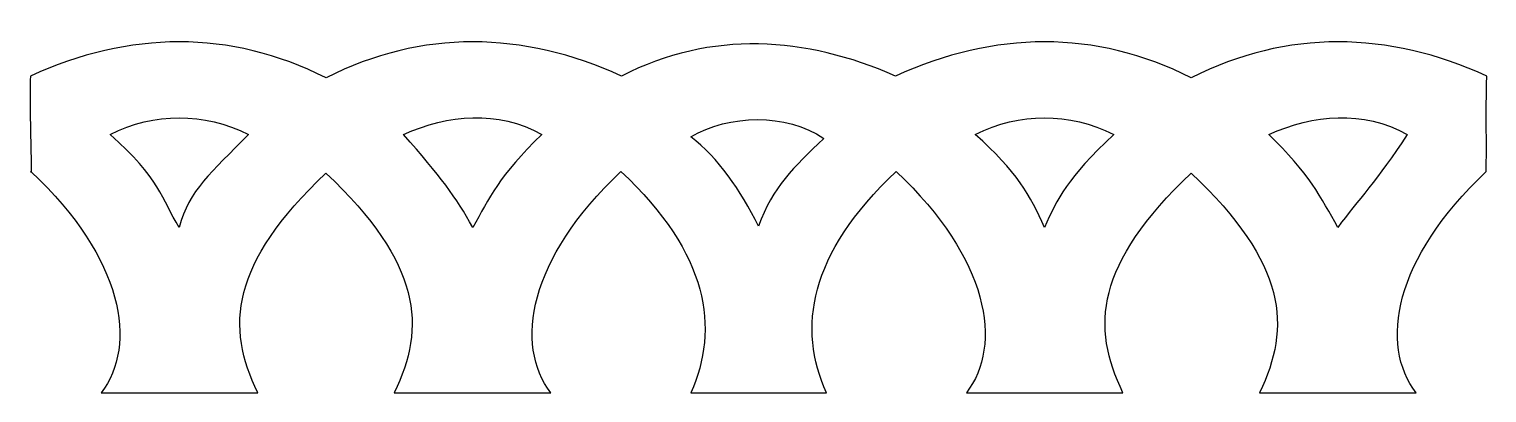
# Model space of a CAD drawing. Header units: centimetres. Extents: x -3.39 to 0.51, y 2.65 to 3.63.
import ezdxf

# ---------------------------------------------------------------- set-up
doc = ezdxf.new("R2010")
doc.units = ezdxf.units.CM
doc.header["$MEASUREMENT"] = 0
doc.layers.add('Layer 1', color=7, linetype='Continuous')

msp = doc.modelspace()

# ---------------------------------------------------------------- linework, layer by layer
at = {"layer": 'Layer 1', "color": 56}
for points, knots in [([(-3.39165, 3.50077), (-3.12642, 3.62085), (-2.85823, 3.62604), (-2.60038, 3.49581), (-2.60038, 3.49581), (-2.34253, 3.62604), (-2.07434, 3.62085), (-1.80911, 3.50077), (-1.80911, 3.50077), (-1.56797, 3.624), (-1.31772, 3.60641), (-1.07572, 3.50077), (-1.07572, 3.50077), (-0.81049, 3.62085), (-0.5423, 3.62604), (-0.28445, 3.49581), (-0.28445, 3.49581), (-0.0266, 3.62604), (0.24159, 3.62085), (0.50682, 3.50077), (0.50682, 3.50077), (0.50365, 3.38039), (0.50639, 3.37836), (0.50517, 3.24528), (0.50517, 3.24528), (0.25713, 3.01149), (0.21894, 2.78187), (0.31748, 2.65327), (0.31748, 2.65327), (0.31748, 2.65327), (-0.10172, 2.65327), (-0.10172, 2.65327), (-0.10172, 2.65327), (-0.01602, 2.83012), (-0.02764, 2.99702), (-0.28445, 3.24114), (-0.28445, 3.24114), (-0.54128, 2.99701), (-0.55288, 2.83013), (-0.46718, 2.65327), (-0.46718, 2.65327), (-0.46718, 2.65327), (-0.88638, 2.65327), (-0.88638, 2.65327), (-0.88638, 2.65327), (-0.78783, 2.78187), (-0.82603, 3.01149), (-1.07407, 3.24528), (-1.07407, 3.24528), (-1.31011, 3.02349), (-1.33776, 2.82621), (-1.26093, 2.65327), (-1.26093, 2.65327), (-1.26093, 2.65327), (-1.62391, 2.65327), (-1.62391, 2.65327), (-1.62391, 2.65327), (-1.54708, 2.8262), (-1.57473, 3.02349), (-1.81077, 3.24528), (-1.81077, 3.24528), (-2.05881, 3.01149), (-2.097, 2.78187), (-1.99846, 2.65327), (-1.99846, 2.65327), (-1.99846, 2.65327), (-2.41766, 2.65327), (-2.41766, 2.65327), (-2.41766, 2.65327), (-2.33196, 2.83013), (-2.34356, 2.99701), (-2.60039, 3.24114), (-2.60039, 3.24114), (-2.85719, 2.99702), (-2.86882, 2.83012), (-2.78312, 2.65327), (-2.78312, 2.65327), (-2.78312, 2.65327), (-3.20232, 2.65327), (-3.20232, 2.65327), (-3.20232, 2.65327), (-3.10377, 2.78187), (-3.14197, 3.01149), (-3.39001, 3.24528), (-3.39001, 3.24528), (-3.38736, 3.21312), (-3.39495, 3.45495), (-3.39166, 3.50077), (-3.39166, 3.50077), (-3.39166, 3.50077), (-3.39165, 3.50077), (-3.39165, 3.50077)], [0, 0, 0, 0, 0.0416667, 0.0416667, 0.0416667, 0.0416667, 0.0833333, 0.0833333, 0.0833333, 0.0833333, 0.125, 0.125, 0.125, 0.125, 0.1666667, 0.1666667, 0.1666667, 0.1666667, 0.2083333, 0.2083333, 0.2083333, 0.2083333, 0.25, 0.25, 0.25, 0.25, 0.2916667, 0.2916667, 0.2916667, 0.2916667, 0.3333333, 0.3333333, 0.3333333, 0.3333333, 0.375, 0.375, 0.375, 0.375, 0.4166667, 0.4166667, 0.4166667, 0.4166667, 0.4583333, 0.4583333, 0.4583333, 0.4583333, 0.5, 0.5, 0.5, 0.5, 0.5416667, 0.5416667, 0.5416667, 0.5416667, 0.5833333, 0.5833333, 0.5833333, 0.5833333, 0.625, 0.625, 0.625, 0.625, 0.6666667, 0.6666667, 0.6666667, 0.6666667, 0.7083333, 0.7083333, 0.7083333, 0.7083333, 0.75, 0.75, 0.75, 0.75, 0.7916667, 0.7916667, 0.7916667, 0.7916667, 0.8333333, 0.8333333, 0.8333333, 0.8333333, 0.875, 0.875, 0.875, 0.875, 0.9166667, 0.9166667, 0.9166667, 0.9166667, 1, 1, 1, 1]), ([(-3.17833, 3.3445), (-3.04558, 3.22782), (-3.0402, 3.17104), (-2.99312, 3.09563), (-2.99312, 3.09563), (-2.96689, 3.1969), (-2.9079, 3.24081), (-2.80791, 3.3445), (-2.80791, 3.3445), (-2.92759, 3.40398), (-3.0594, 3.40374), (-3.17833, 3.3445)], [0, 0, 0, 0, 0.25, 0.25, 0.25, 0.25, 0.5, 0.5, 0.5, 0.5, 1, 1, 1, 1]), ([(-2.39285, 3.3445), (-2.29463, 3.23276), (-2.25173, 3.17609), (-2.20764, 3.09563), (-2.20764, 3.09563), (-2.16342, 3.17369), (-2.13709, 3.23431), (-2.02243, 3.3445), (-2.02243, 3.3445), (-2.14061, 3.40978), (-2.27323, 3.39809), (-2.39285, 3.3445)], [0, 0, 0, 0, 0.25, 0.25, 0.25, 0.25, 0.5, 0.5, 0.5, 0.5, 1, 1, 1, 1]), ([(-1.6239, 3.33789), (-1.55001, 3.28107), (-1.49147, 3.19693), (-1.44283, 3.09894), (-1.44283, 3.09894), (-1.4042, 3.20424), (-1.34969, 3.25612), (-1.26754, 3.33376), (-1.26754, 3.33376), (-1.36877, 3.40242), (-1.5221, 3.39834), (-1.6239, 3.33789)], [0, 0, 0, 0, 0.25, 0.25, 0.25, 0.25, 0.5, 0.5, 0.5, 0.5, 1, 1, 1, 1]), ([(-0.8624, 3.3445), (-0.75147, 3.24544), (-0.7156, 3.18181), (-0.67719, 3.09563), (-0.67719, 3.09563), (-0.64235, 3.17279), (-0.61707, 3.22673), (-0.49198, 3.3445), (-0.49198, 3.3445), (-0.61166, 3.40398), (-0.74347, 3.40374), (-0.8624, 3.3445)], [0, 0, 0, 0, 0.25, 0.25, 0.25, 0.25, 0.5, 0.5, 0.5, 0.5, 1, 1, 1, 1]), ([(-0.07692, 3.3445), (0.03045, 3.24119), (0.06271, 3.17571), (0.10829, 3.09563), (0.10829, 3.09563), (0.16121, 3.17021), (0.21412, 3.2202), (0.2935, 3.3445), (0.2935, 3.3445), (0.17532, 3.40978), (0.0427, 3.39809), (-0.07692, 3.3445)], [0, 0, 0, 0, 0.25, 0.25, 0.25, 0.25, 0.5, 0.5, 0.5, 0.5, 1, 1, 1, 1])]:
    msp.add_open_spline(points, degree=3, knots=knots, dxfattribs=at)

doc.saveas('drawing.dxf')
